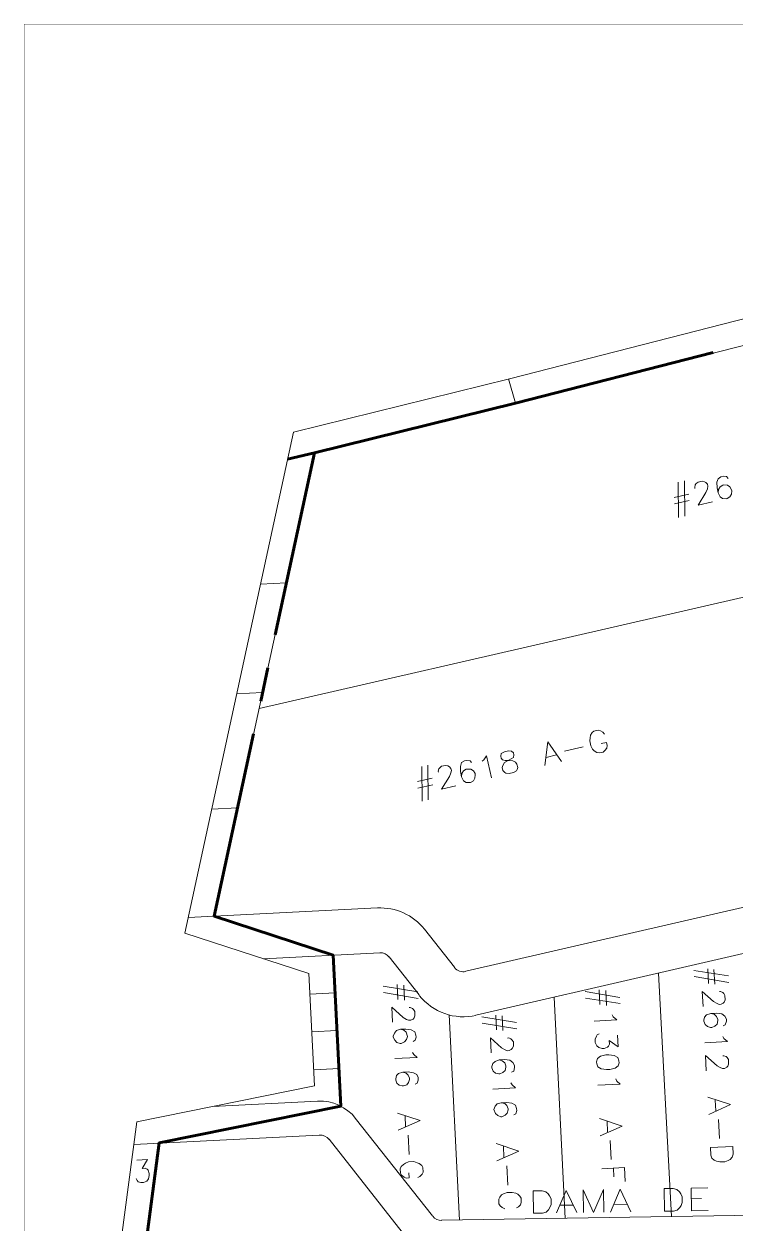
# Model space of a CAD drawing. Header units: millimetres. Extents: x 0.09 to 0.957, y 0.015 to 0.727.
# Drawn here: x 0.0903 to 0.3074, y 0.3607 to 0.7269 of the extents above; entities that cross this region are included whole.
import ezdxf

# ---------------------------------------------------------------- set-up
doc = ezdxf.new("R2010")
doc.units = ezdxf.units.MM
for name, color, linetype in [('PDF_0', 7, 'Continuous'), ('PDF_s48$BOUNDARY-NODE', 3, 'Continuous'), ('PDF_s48$NAME-ROAD', 7, 'Continuous'), ('PDF_s48$POLE', 7, 'Continuous')]:
    doc.layers.add(name, color=color, linetype=linetype)
for name, color, linetype, true_color in [('PDF_s48$LOTS', 254, 'Continuous', 0xdcdcdc), ('PDF_s48$ROAD', 8, 'Continuous', 0x808080), ('PDF_s48$SDU', 157, 'Continuous', 0x396472)]:
    doc.layers.add(name, color=color, linetype=linetype, true_color=true_color)

msp = doc.modelspace()

# ---------------------------------------------------------------- linework, layer by layer
at = {"layer": 'PDF_0', "lineweight": 0, "const_width": 0.000105595703125}
msp.add_lwpolyline([(0.9565052685546787, 0.7268272021484308), (0.9565052685546787, 0.0151121630859374), (0.0903037158203117, 0.0151121630859374), (0.0903037158203117, 0.7268272021484308)], close=True, dxfattribs=at)
at = {"layer": 'PDF_0', "lineweight": 9}
msp.add_lwpolyline([(0.1151715039062489, 0.3194917773437471), (0.1246751171874989, 0.3916136425781214), (0.1789513085937484, 0.4025955957031214), (0.1772617773437484, 0.4369141992187461), (0.1393529199218737, 0.4492688964843709), (0.1725099707031234, 0.6022770703124944), (0.2385072851562478, 0.6185388085937444), (0.3889811621093714, 0.657081240234369), (0.4558232421874959, 0.6749269140624939), (0.6175958593749943, 0.7194883007812435), (0.667225839843744, 0.5033338964843704)], dxfattribs=at)
at = {"layer": 'PDF_s48$BOUNDARY-NODE', "lineweight": 60}
for points in [[(0.3007031542968722, 0.6265640820312443), (0.2403024121093728, 0.6110415136718695), (0.1789513085937484, 0.5959413281249946), (0.170707277048341, 0.5939582706125593)], [(0.1669133984374985, 0.5402923925781201), (0.1789513085937484, 0.5959413281249946)], [(0.1625839746093735, 0.5201236132812453), (0.1646958886718735, 0.5302608007812452)], [(0.3018647070312472, 0.2945711914062473), (0.2393520507812478, 0.3031244433593722), (0.1227743945312489, 0.3184358203124971), (0.1315388378906238, 0.3851723046874965), (0.1869765820312483, 0.3963654492187463), (0.1846534765624983, 0.442510771484371), (0.1483285546874986, 0.4544430859374958), (0.1603664648437485, 0.5100920214843703)]]:
    msp.add_lwpolyline(points, dxfattribs=at)
at = {"layer": 'PDF_s48$LOTS', "lineweight": 0}
for points in [[(0.61928032601651, 0.7120498992301588), (0.6190741992187443, 0.7119910058593685), (0.54652995117187, 0.6917166308593687), (0.4739857031249957, 0.6718646386718689), (0.4012302636718714, 0.6524350292968691), (0.328369228515622, 0.6334278027343692), (0.2554025976562476, 0.6148429589843694), (0.1823303710937483, 0.5967860937499945), (0.1707134218923539, 0.5939866269150265)], [(0.2382350515767127, 0.6184717302397469), (0.2403024121093728, 0.6110415136718695)], [(0.1483285546874986, 0.4544430859374958), (0.1789513085937484, 0.5959413281249946)], [(0.4756752343749957, 0.5899223730468696), (0.1620559960937485, 0.5178005078124953)], [(0.1703980566406234, 0.556237343749995), (0.1624436693781463, 0.5558246161090175)], [(0.1631119531249985, 0.5227635058593701), (0.1551905472979268, 0.522353998611444)], [(0.1555090624999986, 0.4874945410156206), (0.1475481550587262, 0.4870870356986999)], [(0.1846534765624983, 0.442510771484371), (0.1869765820312483, 0.3963654492187463)], [(0.2840190332031223, 0.437019794921871), (0.2879260742187474, 0.3626804199218716)], [(0.1852870507812483, 0.4310008398437461), (0.1775725961006205, 0.4306006932197811)], [(0.2521291308593727, 0.4297336914062461), (0.2555081933593726, 0.3621524414062466)], [(0.220028037109373, 0.4243483105468712), (0.2231959082031229, 0.3616244628906217)], [(0.1858150292968733, 0.4194909082031212), (0.1781390231932661, 0.4190951429004172)], [(0.1864486035156233, 0.4078753808593713), (0.1787108809038469, 0.4074792831542446)], [(0.1315388378906238, 0.3851723046874965), (0.1148547167968739, 0.2583518652343726)]]:
    msp.add_lwpolyline(points, dxfattribs=at)
at = {"layer": 'PDF_s48$NAME-ROAD', "lineweight": 9}
for points in [[(0.2456877929687477, 0.3706000976562466), (0.2484332812499977, 0.3706000976562466), (0.2495948339843727, 0.3702833105468716), (0.2503340039062477, 0.3696497363281216), (0.2507563867187477, 0.3690161621093716), (0.2511787695312477, 0.3680658007812466), (0.2511787695312477, 0.3663762695312466), (0.2508619824218727, 0.3654259082031217), (0.2504395996093727, 0.3647923339843717), (0.2497004296874977, 0.3640531640624967), (0.2485388769531227, 0.3637363769531217), (0.2457933886718727, 0.3637363769531217)], [(0.2857085644531224, 0.3712336718749966), (0.2884540527343724, 0.3712336718749966), (0.2896156054687473, 0.3709168847656215), (0.2903547753906223, 0.3702833105468716), (0.2907771582031223, 0.3696497363281216), (0.2911995410156223, 0.3686993749999966), (0.2911995410156223, 0.3670098437499966), (0.2908827539062473, 0.3660594824218716), (0.2904603710937473, 0.3654259082031217), (0.2897212011718723, 0.3646867382812466), (0.2885596484374973, 0.3643699511718716), (0.2858141601562474, 0.3643699511718716)]]:
    msp.add_lwpolyline(points, close=True, dxfattribs=at)
for points in [[(0.2528683007812477, 0.3638419726562466), (0.2558249804687476, 0.3707056933593716), (0.2590984472656226, 0.3639475683593716)], [(0.2611047656249976, 0.3639475683593716), (0.2609991699218726, 0.3708112890624966), (0.2641670410156226, 0.3639475683593716), (0.2672293164062475, 0.3709168847656215), (0.2673349121093725, 0.3640531640624967)], [(0.2693412304687475, 0.3640531640624967), (0.2722979101562475, 0.3710224804687466), (0.2755713769531225, 0.3641587597656217)], [(0.2991192187499973, 0.3645811425781216), (0.2940506249999973, 0.3644755468749967), (0.2939450292968723, 0.3713392675781216), (0.2990136230468722, 0.3714448632812466)], [(0.2579368945312476, 0.3661650781249967), (0.2539242578124977, 0.3661650781249967)], [(0.2744098242187475, 0.3664818652343716), (0.2703971874999975, 0.3663762695312466)], [(0.2971129003906223, 0.3681713964843716), (0.2939450292968723, 0.3680658007812466)]]:
    msp.add_lwpolyline(points, dxfattribs=at)
at = {"layer": 'PDF_s48$POLE', "lineweight": 0}
msp.add_lwpolyline([(0.1246751171874989, 0.3798925195312465), (0.1279485839843738, 0.3801037109374965), (0.1263646484374988, 0.3773582226562465), (0.1272094140624988, 0.3774638183593715), (0.1278429882812488, 0.3771470312499965), (0.1281597753906238, 0.3768302441406215), (0.1284765624999988, 0.3758798828124965), (0.1284765624999988, 0.3752463085937465), (0.1282653710937488, 0.3741903515624966), (0.1277373925781238, 0.3735567773437465), (0.1267870312499988, 0.3731343945312466), (0.1259422656249988, 0.3731343945312466), (0.1250974999999989, 0.3733455859374966), (0.1247807128906238, 0.3736623730468715), (0.1244639257812488, 0.3742959472656215)], dxfattribs=at)
at = {"layer": 'PDF_s48$ROAD', "lineweight": 0}
for points in [[(0.4878187402343705, 0.4980541113281204), (0.2252022265624979, 0.437653369140621)], [(0.1981697265624982, 0.4569773828124958), (0.1403780874121399, 0.4539996853168412)], [(0.3411463085937468, 0.4502192578124959), (0.2282645019531229, 0.4242427148437461)], [(0.2109468066406231, 0.4303672656249961), (0.2017599804687481, 0.441982792968746)], [(0.1799016699218733, 0.3979493847656213), (0.147841784251142, 0.3963010615948896)], [(0.214959443359373, 0.3628916113281217), (0.1914116015624982, 0.3927751953124964)], [(0.1804296484374983, 0.3876010058593714), (0.1237649198338821, 0.3847062559945634)], [(0.2068285742187481, 0.3565558691406217), (0.1833863281249983, 0.3863338574218714)], [(0.217704931640623, 0.3616244628906217), (0.4031309863281213, 0.3645811425781216)]]:
    msp.add_lwpolyline(points, dxfattribs=at)
for points in [[(0.2217175683593729, 0.4388149218749959), (0.2125307421874981, 0.4504304492187459, 0.2432904462547323), (0.1981905580627911, 0.4569429641335807)], [(0.2017685363629571, 0.4419312496234628, 0.2432901979173628), (0.1989088964843732, 0.4432499414062459), (0.1633949647878855, 0.4414334668205174)]]:
    msp.add_lwpolyline(points, format="xyb", dxfattribs=at)
for centre, radius, start, end in [((0.2244176043219279, 0.4408623836148914), 0.0034318614683415, 218.2543971869641, 282.9473779593508), ((0.2244176053981217, 0.4408623889566663), 0.0171593076407021, 218.2544059151164, 282.9473788525611), ((0.180699198102211, 0.3841551842050603), 0.0137802359923878, 38.25438729206159, 92.94983342211066), ((0.1806991952508496, 0.3841551777288925), 0.0034318635461131, 38.25441517995692, 92.94980367384682), ((0.2177648055457097, 0.3649360114053235), 0.0034318606560166, 218.2544049193861, 270.9173594089658)]:
    msp.add_arc(centre, radius, start, end, dxfattribs=at)
at = {"layer": 'PDF_s48$SDU', "lineweight": 0}
for points in [[(0.2901435839843724, 0.5761949316406197), (0.2900379882812473, 0.5869656933593697)], [(0.2920443066406223, 0.5766173144531197), (0.2919387109374973, 0.5873880761718696)], [(0.2951065820312473, 0.5850649707031196), (0.2951065820312473, 0.5853817578124946), (0.2952121777343723, 0.5861209277343697), (0.2955289648437473, 0.5865433105468697), (0.2960569433593723, 0.5869656933593697), (0.2973240917968722, 0.5872824804687446), (0.2980632617187472, 0.5870712890624947), (0.2984856445312473, 0.5868600976562446), (0.2989080273437473, 0.5863321191406197), (0.2990136230468722, 0.5856985449218696), (0.2989080273437473, 0.5849593749999947), (0.2984856445312473, 0.5837978222656197), (0.2960569433593723, 0.5798907812499948), (0.3004919628906222, 0.5809467382812447)], [(0.3021814941406222, 0.5836922265624948), (0.3018647070312472, 0.5852761621093697), (0.3017591113281222, 0.5869656933593697), (0.3021814941406222, 0.5880216503906196), (0.3030262597656222, 0.5885496289062447), (0.3037654296874972, 0.5887608203124945), (0.3047157910156222, 0.5886552246093696), (0.3052437695312472, 0.5881272460937446)], [(0.2932058593749973, 0.5832698437499947), (0.2887708398437474, 0.5823194824218696)], [(0.2933114550781223, 0.5813691210937446), (0.2888764355468724, 0.5803131640624947)], [(0.2664901464843725, 0.5071353417968704), (0.2680740820312475, 0.5074521289062454), (0.2682852734374975, 0.5065017675781204), (0.2681796777343726, 0.5057625976562453), (0.2676516992187476, 0.5050234277343704), (0.2671237207031225, 0.5044954492187455), (0.2658565722656225, 0.5042842578124953), (0.2651174023437476, 0.5043898535156205), (0.2643782324218725, 0.5049178320312454), (0.2638502539062476, 0.5054458105468704), (0.2633222753906226, 0.5063961718749953), (0.2630054882812476, 0.5079801074218704), (0.2631110839843726, 0.5089304687499955), (0.2632166796874976, 0.5096696386718703), (0.2637446582031226, 0.5105144042968704), (0.2642726367187476, 0.5109367871093703), (0.2655397851562475, 0.5112535742187453), (0.2662789550781226, 0.5110423828124953), (0.2670181249999976, 0.5106199999999954), (0.2675461035156225, 0.5099864257812454)], [(0.2492780468749977, 0.5004828124999954), (0.2502284082031227, 0.5076633203124955), (0.2543466406249977, 0.5016443652343705)], [(0.2609991699218726, 0.5061849804687454), (0.2552970019531227, 0.5048122363281204)], [(0.2238294824218729, 0.4969981542968705), (0.2235126953124979, 0.4985820898437455), (0.2235126953124979, 0.5001660253906204), (0.2238294824218729, 0.5013275781249954), (0.2247798437499979, 0.5018555566406205), (0.2254134179687479, 0.5019611523437454), (0.2264693749999979, 0.5018555566406205), (0.2268917578124979, 0.5013275781249954)], [(0.2301652246093729, 0.5017499609374954), (0.2306932031249979, 0.5021723437499955), (0.2314323730468728, 0.5034394921874954), (0.2330163085937479, 0.4966813671874954)], [(0.2528683007812477, 0.5036506835937454), (0.2497004296874977, 0.5029115136718704)], [(0.2117915722656231, 0.4895008593749955), (0.2116859765624981, 0.5001660253906204)], [(0.213692294921873, 0.4899232421874955), (0.213586699218748, 0.5005884082031204)], [(0.216860166015623, 0.4983708984374954), (0.216754570312498, 0.4986876855468704), (0.216965761718748, 0.4994268554687455), (0.217176953124998, 0.4997436425781205), (0.217704931640623, 0.5002716210937455), (0.218972080078123, 0.5004828124999954), (0.219711249999998, 0.5003772167968705), (0.220133632812498, 0.5000604296874954), (0.220556015624998, 0.4995324511718704), (0.220767207031248, 0.4988988769531204), (0.220556015624998, 0.4981597070312455), (0.220133632812498, 0.4971037499999955), (0.217704931640623, 0.4931967089843705), (0.2221399511718729, 0.4942526660156205)], [(0.214853847656248, 0.4965757714843705), (0.2104188281249981, 0.4955198144531204)], [(0.215065039062498, 0.4945694531249955), (0.2105244238281231, 0.4935134960937455)], [(0.2947897949218723, 0.437864560546871), (0.3053493652343722, 0.436175029296871)], [(0.2948953906249973, 0.435963837890621), (0.3054549609374972, 0.434168710937496)], [(0.2992248144531222, 0.433851923828121), (0.2990136230468722, 0.438392539062496)], [(0.3012311328124972, 0.433640732421871), (0.3009143457031222, 0.438181347656246)], [(0.1999648535156231, 0.4330071582031211), (0.2105244238281231, 0.4313176269531211)], [(0.2043998730468731, 0.4289945214843711), (0.2041886816406231, 0.4335351367187461)], [(0.2064061914062481, 0.4287833300781211), (0.2061949999999981, 0.4333239453124961)], [(0.2000704492187482, 0.4311064355468711), (0.2106300195312481, 0.4293113085937461)], [(0.2616327441406226, 0.4314232226562461), (0.2721923144531225, 0.4296280957031211)], [(0.2617383398437476, 0.4294169042968711), (0.2722979101562475, 0.4277273730468711)], [(0.2660677636718725, 0.4274105859374961), (0.2658565722656225, 0.431951201171871)], [(0.2680740820312475, 0.4271993945312461), (0.2678628906249976, 0.4317400097656211)], [(0.3026038769531222, 0.4314232226562461), (0.3029206640624972, 0.4314232226562461), (0.3036598339843722, 0.4311064355468711), (0.3039766210937472, 0.430789648437496), (0.3042934082031222, 0.4301560742187461), (0.3043990039062472, 0.4288889257812461), (0.3040822167968722, 0.4281497558593711), (0.3037654296874972, 0.4278329687499961), (0.3031318554687472, 0.4275161816406211), (0.3024982812499972, 0.4274105859374961), (0.3018647070312472, 0.4277273730468711), (0.3008087499999972, 0.4283609472656211), (0.2973240917968722, 0.4314232226562461), (0.2976408789062472, 0.4268826074218711)], [(0.2078845312499981, 0.4265658203124961), (0.2082013183593731, 0.4265658203124961), (0.2088348925781231, 0.4262490332031211), (0.2091516796874981, 0.4259322460937461), (0.2095740624999981, 0.4252986718749961), (0.2095740624999981, 0.4240315234374961), (0.2093628710937481, 0.4233979492187462), (0.2090460839843731, 0.4229755664062461), (0.2084125097656231, 0.4226587792968712), (0.2076733398437481, 0.4226587792968712), (0.2070397656249981, 0.4228699707031212), (0.2059838085937481, 0.4235035449218711), (0.2026047460937481, 0.4266714160156211), (0.2028159374999981, 0.4220252050781212)], [(0.2999639843749972, 0.4246650976562461), (0.3016535156249972, 0.4247706933593711), (0.3033430468749972, 0.4245595019531211), (0.3042934082031222, 0.4239259277343712), (0.3047157910156222, 0.4229755664062461), (0.3047157910156222, 0.4223419921874961), (0.3043990039062472, 0.4212860351562461), (0.3037654296874972, 0.4209692480468712)], [(0.2300596289062478, 0.4237147363281212), (0.2406191992187478, 0.4219196093749961)], [(0.2301652246093729, 0.4217084179687462), (0.2407247949218728, 0.4200188867187462)], [(0.2344946484374978, 0.4197020996093712), (0.2342834570312478, 0.4242427148437461)], [(0.2365009667968728, 0.4194909082031212), (0.2362897753906228, 0.4240315234374961)], [(0.2698692089843725, 0.4243483105468712), (0.2701859960937475, 0.4237147363281212), (0.2712419531249975, 0.4227643749999962), (0.2643782324218725, 0.4223419921874961)], [(0.2052446386718731, 0.4199132910156212), (0.2068285742187481, 0.4199132910156212), (0.2085181054687481, 0.4197020996093712), (0.2095740624999981, 0.4190685253906211), (0.2098908496093731, 0.4181181640624962), (0.2099964453124981, 0.4174845898437462), (0.2096796582031231, 0.4165342285156212), (0.2090460839843731, 0.4161118457031212)], [(0.2714531445312475, 0.4181181640624962), (0.2716643359374975, 0.4145279101562462), (0.2689188476562475, 0.4164286328124962), (0.2690244433593725, 0.4153726757812463), (0.2687076562499975, 0.4147391015624962), (0.2683908691406225, 0.4144223144531212), (0.2674405078124975, 0.4139999316406212), (0.2668069335937475, 0.4139999316406212), (0.2657509765624976, 0.4143167187499963), (0.2651174023437476, 0.4148446972656212), (0.2646950195312476, 0.4159006542968712), (0.2646950195312476, 0.4168510156249962), (0.2650118066406226, 0.4178013769531212), (0.2652229980468725, 0.4182237597656212), (0.2658565722656225, 0.4185405468749962)], [(0.3036598339843722, 0.4176957812499963), (0.3039766210937472, 0.4170622070312462), (0.3050325781249972, 0.4161118457031212), (0.2981688574218722, 0.4157950585937462)], [(0.2378737109374978, 0.4171678027343712), (0.2382960937499978, 0.4172733984374962), (0.2389296679687478, 0.4169566113281212), (0.2392464550781228, 0.4166398242187463), (0.2396688378906228, 0.4160062499999963), (0.2396688378906228, 0.4147391015624962), (0.2393520507812478, 0.4139999316406212), (0.2390352636718728, 0.4136831445312463), (0.2384016894531228, 0.4133663574218712), (0.2377681152343728, 0.4132607617187463), (0.2371345410156228, 0.4135775488281212), (0.2360785839843728, 0.4142111230468712), (0.2326995214843729, 0.4172733984374962), (0.2329107128906228, 0.4127327832031213)], [(0.2088348925781231, 0.4128383789062462), (0.2092572753906231, 0.4122048046874962), (0.210313232421873, 0.4112544433593712), (0.2034495117187481, 0.4109376562499963)], [(0.2353394140624978, 0.4105152734374962), (0.2369233496093728, 0.4106208691406213), (0.2386128808593728, 0.4104096777343713), (0.2395632421874978, 0.4097761035156213), (0.2399856249999978, 0.4088257421874962), (0.2399856249999978, 0.4081921679687463), (0.2397744335937478, 0.4071362109374963), (0.2391408593749978, 0.4068194238281213)], [(0.3036598339843722, 0.4117824218749962), (0.3039766210937472, 0.4117824218749962), (0.3046101953124972, 0.4115712304687463), (0.3049269824218722, 0.4112544433593712), (0.3053493652343722, 0.4106208691406213), (0.3053493652343722, 0.4092481249999963), (0.3051381738281222, 0.4086145507812463), (0.3048213867187472, 0.4082977636718713), (0.3041878124999972, 0.4078753808593713), (0.3035542382812472, 0.4078753808593713), (0.3028150683593722, 0.4081921679687463), (0.3018647070312472, 0.4087201464843713), (0.2983800488281223, 0.4118880175781213), (0.2985912402343722, 0.4072418066406213)], [(0.2058782128906231, 0.4068194238281213), (0.2075677441406231, 0.4069250195312463), (0.2091516796874981, 0.4066082324218713), (0.2102076367187481, 0.4060802539062463), (0.2106300195312481, 0.4051298925781213), (0.2106300195312481, 0.4043907226562463), (0.210313232421873, 0.4034403613281213), (0.2096796582031231, 0.4031235742187464)], [(0.2389296679687478, 0.4035459570312464), (0.2393520507812478, 0.4029123828124963), (0.2403024121093728, 0.4019620214843714), (0.2334386914062478, 0.4016452343749963)], [(0.2709251660156225, 0.4047075097656213), (0.2712419531249975, 0.4040739355468713), (0.2722979101562475, 0.4031235742187464), (0.2654341894531226, 0.4028067871093713)], [(0.2990136230468722, 0.3991109374999963), (0.3059829394531222, 0.3968934277343714), (0.2993304101562472, 0.3938311523437464)], [(0.2359729882812478, 0.3974214062499963), (0.2376625195312478, 0.3975270019531214), (0.2392464550781228, 0.3973158105468713), (0.2403024121093728, 0.3966822363281213), (0.2406191992187478, 0.3957318749999963), (0.2407247949218728, 0.3950983007812464), (0.2404080078124978, 0.3940423437499963), (0.2397744335937478, 0.3937255566406214)], [(0.3015479199218722, 0.3949927050781214), (0.3013367285156222, 0.3982661718749964)], [(0.2042942773437481, 0.3942535351562464), (0.2112635937499981, 0.3920360253906214), (0.2045054687499981, 0.3890793457031214)], [(0.2067229785156231, 0.3901353027343714), (0.2066173828124981, 0.3934087695312463)], [(0.2659621679687476, 0.3926695996093714), (0.2729314843749975, 0.3903464941406214), (0.2661733593749975, 0.3873898144531214)], [(0.2683908691406225, 0.3885513671874964), (0.2682852734374975, 0.3918248339843714)], [(0.3026038769531222, 0.3865450488281215), (0.3022870898437472, 0.3923528124999964)], [(0.2078845312499981, 0.3816876464843715), (0.2075677441406231, 0.3876010058593714)], [(0.2343890527343729, 0.3849611132812464), (0.2413583691406228, 0.3826380078124964), (0.2346002441406228, 0.3796813281249965)], [(0.2695524218749975, 0.3801037109374965), (0.2692356347656225, 0.3859114746093715)], [(0.2368177539062478, 0.3808428808593715), (0.2367121582031228, 0.3841163476562465)], [(0.2077789355468731, 0.3760910742187465), (0.2078845312499981, 0.3745071386718716), (0.2069341699218731, 0.3744015429687466), (0.2063005957031231, 0.3747183300781216), (0.2055614257812481, 0.3753519042968715), (0.2052446386718731, 0.3759854785156215), (0.2051390429687481, 0.3772526269531215), (0.2054558300781231, 0.3779917968749965), (0.2060894042968731, 0.3786253710937465), (0.2067229785156231, 0.3790477539062465), (0.2076733398437481, 0.3793645410156215), (0.2092572753906231, 0.3794701367187465), (0.210313232421873, 0.3791533496093715), (0.2109468066406231, 0.3789421582031215), (0.2116859765624981, 0.3783085839843715), (0.212002763671873, 0.3776750097656215), (0.212108359374998, 0.3763022656249965), (0.2117915722656231, 0.3756686914062465), (0.211157998046873, 0.3749295214843715), (0.2105244238281231, 0.3746127343749965)], [(0.2379793066406228, 0.3722896289062465), (0.2376625195312478, 0.3782029882812465)], [(0.2667013378906225, 0.3772526269531215), (0.2735650585937475, 0.3776750097656215), (0.2737762499999975, 0.3734511816406216)], [(0.2703971874999975, 0.3748239257812465), (0.2702915917968725, 0.3774638183593715)], [(0.2370289453124978, 0.3651091210937467), (0.2362897753906228, 0.3654259082031217), (0.2356562011718728, 0.3659538867187466), (0.2352338183593728, 0.3665874609374966), (0.2352338183593728, 0.3679602050781216), (0.2355506054687479, 0.3685937792968716), (0.2360785839843728, 0.3693329492187466), (0.2367121582031228, 0.3696497363281216), (0.2377681152343728, 0.3700721191406216), (0.2393520507812478, 0.3700721191406216), (0.2404080078124978, 0.3698609277343716), (0.2410415820312478, 0.3695441406249966), (0.2416751562499978, 0.3689105664062466), (0.2420975390624978, 0.3682769921874966), (0.2420975390624978, 0.3670098437499966), (0.2418863476562478, 0.3662706738281216), (0.2412527734374978, 0.3656370996093716), (0.2406191992187478, 0.3653203124999966)]]:
    msp.add_lwpolyline(points, dxfattribs=at)
for points in [[(0.3022870898437472, 0.5847481835937446), (0.3028150683593722, 0.5854873535156196), (0.3036598339843722, 0.5860153320312448), (0.3039766210937472, 0.5861209277343697), (0.3050325781249972, 0.5860153320312448), (0.3057717480468722, 0.5854873535156196), (0.3062997265624971, 0.5846425878906196), (0.3064053222656222, 0.5843258007812447), (0.3062997265624971, 0.5832698437499947), (0.3057717480468722, 0.5825306738281197), (0.3049269824218722, 0.5820026953124947), (0.3046101953124972, 0.5818970996093698), (0.3035542382812472, 0.5820026953124947), (0.3028150683593722, 0.5825306738281197), (0.3021814941406222, 0.5836922265624948)], [(0.2369233496093728, 0.5046010449218703), (0.2381904980468728, 0.5049178320312454), (0.2391408593749978, 0.5048122363281204), (0.2396688378906228, 0.5042842578124953), (0.2397744335937478, 0.5036506835937454), (0.2396688378906228, 0.5029115136718704), (0.2390352636718728, 0.5024891308593704), (0.2378737109374978, 0.5018555566406205), (0.2369233496093728, 0.5013275781249954), (0.2365009667968728, 0.5004828124999954), (0.2362897753906228, 0.4998492382812455), (0.2365009667968728, 0.4988988769531204), (0.2370289453124978, 0.4982653027343705), (0.2373457324218728, 0.4980541113281204), (0.2384016894531228, 0.4979485156249954), (0.2396688378906228, 0.4982653027343705), (0.2406191992187478, 0.4987932812499955), (0.2408303906249978, 0.4992156640624954), (0.2410415820312478, 0.4998492382812455), (0.2407247949218728, 0.5007995996093704), (0.2403024121093728, 0.5014331738281204), (0.2395632421874978, 0.5018555566406205), (0.2385072851562478, 0.5019611523437454), (0.2371345410156228, 0.5019611523437454), (0.2363953710937478, 0.5021723437499955), (0.2359729882812478, 0.5027003222656204), (0.2358673925781228, 0.5033338964843704), (0.2359729882812478, 0.5040730664062454)], [(0.2239350781249979, 0.4979485156249954), (0.2244630566406229, 0.4987932812499955), (0.2253078222656229, 0.4993212597656205), (0.2266805664062479, 0.4993212597656205), (0.2275253320312479, 0.4987932812499955), (0.2280533105468729, 0.4979485156249954), (0.2280533105468729, 0.4976317285156205), (0.2279477148437479, 0.4965757714843705), (0.2275253320312479, 0.4957310058593705), (0.2265749707031229, 0.4952030273437455), (0.2253078222656229, 0.4952030273437455), (0.2244630566406229, 0.4957310058593705), (0.2238294824218729, 0.4969981542968705)], [(0.3010199414062472, 0.4244539062499961), (0.3016535156249972, 0.4238203320312461), (0.3020758984374972, 0.4228699707031212), (0.3020758984374972, 0.4225531835937461), (0.3018647070312472, 0.4214972265624962), (0.3012311328124972, 0.4208636523437461), (0.3002807714843722, 0.4204412695312462), (0.2998583886718722, 0.4204412695312462), (0.2989080273437473, 0.4207580566406211), (0.2982744531249972, 0.4213916308593712), (0.2978520703124973, 0.4223419921874961), (0.2978520703124973, 0.4226587792968712), (0.2980632617187472, 0.4236091406249961), (0.2986968359374973, 0.4243483105468712), (0.2999639843749972, 0.4246650976562461)], [(0.2061949999999981, 0.4195965039062461), (0.2069341699218731, 0.4189629296874962), (0.2073565527343731, 0.4176957812499963), (0.2070397656249981, 0.4167454199218711), (0.2064061914062481, 0.4160062499999963), (0.2054558300781231, 0.4155838671874962), (0.2051390429687481, 0.4155838671874962), (0.2040830859374981, 0.4159006542968712), (0.2034495117187481, 0.4165342285156212), (0.2030271289062481, 0.4174845898437462), (0.2030271289062481, 0.4178013769531212), (0.2033439160156231, 0.4187517382812462), (0.2039774902343731, 0.4194909082031212), (0.2052446386718731, 0.4199132910156212)], [(0.2362897753906228, 0.4103040820312463), (0.2370289453124978, 0.4096705078124963), (0.2373457324218728, 0.4087201464843713), (0.2373457324218728, 0.4082977636718713), (0.2371345410156228, 0.4073474023437463), (0.2365009667968728, 0.4067138281249962), (0.2355506054687479, 0.4062914453124963), (0.2352338183593728, 0.4062914453124963), (0.2341778613281229, 0.4065026367187463), (0.2335442871093729, 0.4071362109374963), (0.2331219042968728, 0.4080865722656213), (0.2331219042968728, 0.4085089550781213), (0.2334386914062478, 0.4094593164062462), (0.2340722656249978, 0.4100928906249962), (0.2353394140624978, 0.4105152734374962)], [(0.2718755273437475, 0.4103040820312463), (0.2719811230468725, 0.4096705078124963), (0.2716643359374975, 0.4087201464843713), (0.2707139746093725, 0.4079809765624963), (0.2691300390624975, 0.4075585937499963), (0.2680740820312475, 0.4075585937499963), (0.2664901464843725, 0.4077697851562462), (0.2654341894531226, 0.4084033593749962), (0.2651174023437476, 0.4093537207031213), (0.2650118066406226, 0.4099872949218712), (0.2653285937499976, 0.4109376562499963), (0.2662789550781226, 0.4116768261718712), (0.2678628906249976, 0.4120992089843713), (0.2688132519531226, 0.4120992089843713), (0.2705027832031225, 0.4118880175781213), (0.2715587402343725, 0.4112544433593712)], [(0.2069341699218731, 0.4065026367187463), (0.2075677441406231, 0.4058690624999963), (0.2079901269531231, 0.4049187011718713), (0.2079901269531231, 0.4046019140624963), (0.2076733398437481, 0.4036515527343714), (0.2071453613281231, 0.4029123828124963), (0.2060894042968731, 0.4025955957031214), (0.2057726171874981, 0.4025955957031214), (0.2048222558593731, 0.4028067871093713), (0.2040830859374981, 0.4034403613281213), (0.2037662988281231, 0.4043907226562463), (0.2037662988281231, 0.4047075097656213), (0.2039774902343731, 0.4057634667968713), (0.2046110644531231, 0.4063970410156213), (0.2058782128906231, 0.4068194238281213)], [(0.2370289453124978, 0.3972102148437464), (0.2376625195312478, 0.3965766406249964), (0.2380849023437478, 0.3956262792968714), (0.2380849023437478, 0.3953094921874963), (0.2377681152343728, 0.3942535351562464), (0.2371345410156228, 0.3936199609374964), (0.2361841796874978, 0.3931975781249964), (0.2358673925781228, 0.3931975781249964), (0.2349170312499978, 0.3935143652343714), (0.2341778613281229, 0.3941479394531214), (0.2337554785156228, 0.3954150878906213), (0.2340722656249978, 0.3963654492187463), (0.2347058398437479, 0.3971046191406213), (0.2359729882812478, 0.3974214062499963)], [(0.3067221093749972, 0.3841163476562465), (0.3068277050781222, 0.3817932421874965), (0.3065109179687472, 0.3808428808593715), (0.3058773437499972, 0.3801037109374965), (0.3052437695312472, 0.3797869238281215), (0.3042934082031222, 0.3793645410156215), (0.3027094726562472, 0.3793645410156215), (0.3016535156249972, 0.3795757324218715), (0.3010199414062472, 0.3798925195312465), (0.3002807714843722, 0.3805260937499965), (0.2999639843749972, 0.3814764550781215), (0.2998583886718722, 0.3837995605468714)]]:
    msp.add_lwpolyline(points, close=True, dxfattribs=at)

doc.saveas('drawing.dxf')
